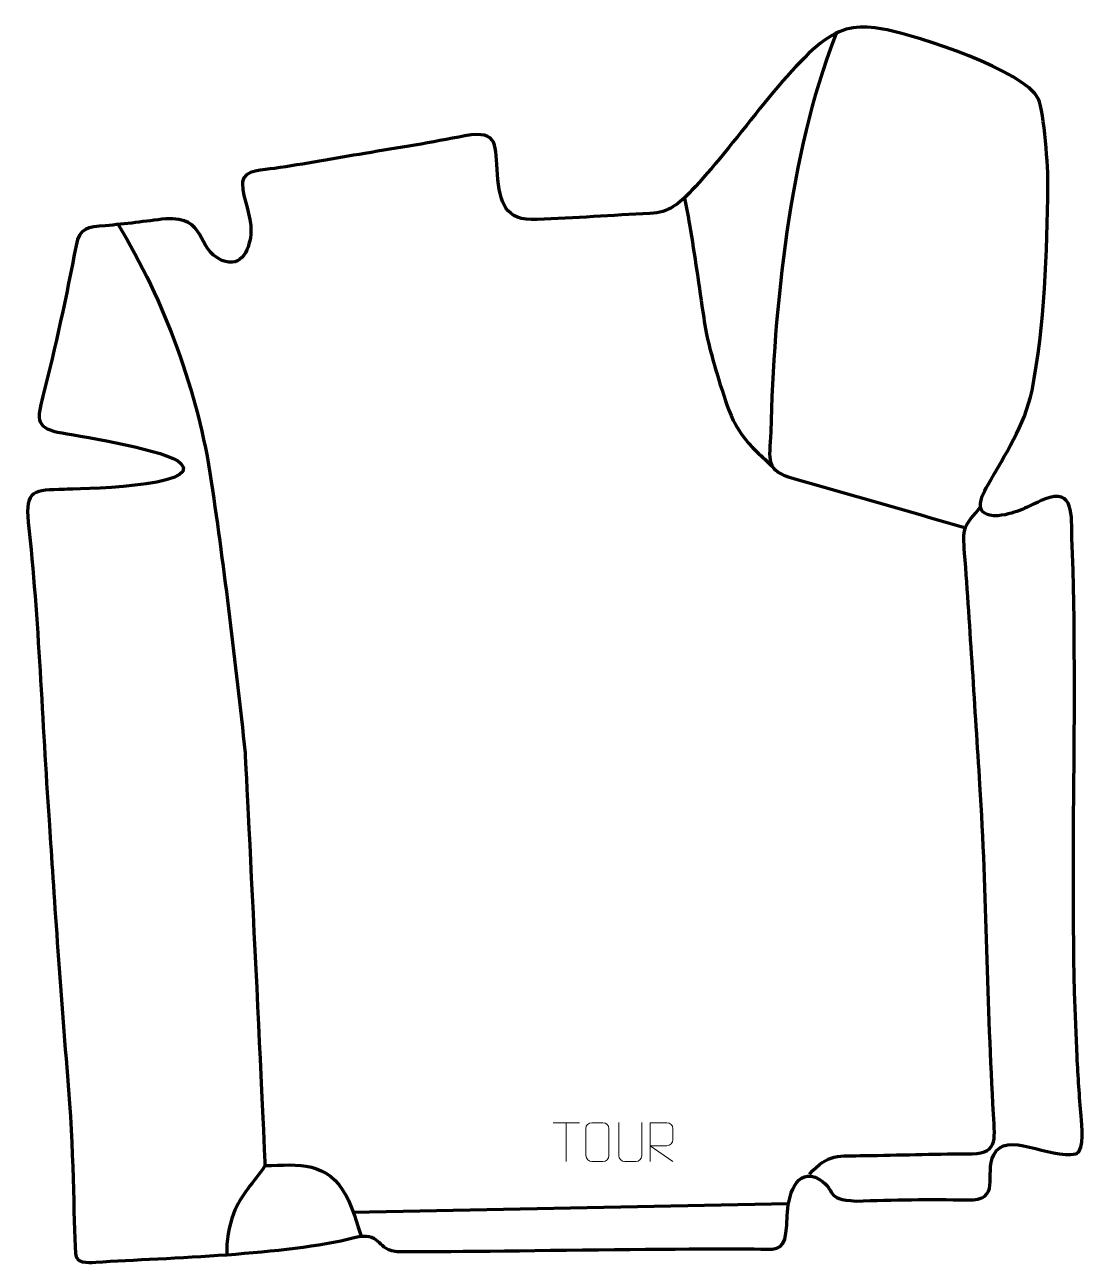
# Model space of a CAD drawing. Header units: millimetres. Extents: x -587 to 94, y 188 to 984.
import ezdxf

# ---------------------------------------------------------------- set-up
doc = ezdxf.new("R2010")
doc.units = ezdxf.units.MM
doc.header["$MEASUREMENT"] = 0
doc.layers.add('layer 2', color=7, linetype='Continuous')
doc.layers.add('layer 3', color=7, linetype='Continuous')

msp = doc.modelspace()

# ---------------------------------------------------------------- linework, layer by layer
at = {"layer": 'layer 2', "color": 140, "lineweight": 158}
for points, knots in [([(15.8772, 660.6277), (-20.18, 671.1348), (-56.2283, 681.6556), (-92.3933, 691.788), (-92.3933, 691.788), (-112.4549, 697.405), (-108.2059, 703.6344), (-107.7456, 722.1739), (-107.7456, 722.1739), (-105.7903, 800.9432), (-95.6546, 901.8597), (-66.6894, 975.7863), (-66.6894, 975.7863), (-66.6894, 975.7863), (-65.581, 978.6139), (-65.581, 978.6139)], [0, 0, 0, 0, 0.2, 0.2, 0.2, 0.2, 0.4, 0.4, 0.4, 0.4, 0.6, 0.6, 0.6, 0.6, 1, 1, 1, 1]), ([(-163.3114, 872.2942), (-162.2408, 866.7014), (-161.085, 861.038), (-160.1273, 855.4333), (-160.1273, 855.4333), (-156.7708, 835.7907), (-154.0021, 815.4754), (-151.0318, 795.7187), (-151.0318, 795.7187), (-148.9327, 781.7563), (-146.5605, 773.3641), (-142.6122, 759.9574)], [0, 0, 0, 0, 0.25, 0.25, 0.25, 0.25, 0.5, 0.5, 0.5, 0.5, 1, 1, 1, 1]), ([(-527.264, 855.4983), (-497.4688, 805.9432), (-475.9457, 747.831), (-467.4444, 690.3513), (-467.4444, 690.3513), (-458.7891, 631.8289), (-452.0414, 574.5666), (-445.6893, 515.7691), (-445.6893, 515.7691), (-444.8225, 497.844), (-432.494, 251.0418), (-433.0712, 250.145), (-433.0712, 250.145), (-439.8815, 239.5639), (-448.5815, 232.0017), (-453.276, 219.3999), (-453.276, 219.3999), (-456.0798, 211.8734), (-458.0358, 201.2157), (-457.4029, 193.1112)], [0, 0, 0, 0, 0.16666667, 0.16666667, 0.16666667, 0.16666667, 0.33333333, 0.33333333, 0.33333333, 0.33333333, 0.5, 0.5, 0.5, 0.5, 0.66666667, 0.66666667, 0.66666667, 0.66666667, 1, 1, 1, 1]), ([(-142.6122, 759.9574), (-136.215, 739.3414), (-133.1329, 724.5165), (-116.7405, 709.1977), (-116.7405, 709.1977), (-113.4273, 706.1015), (-110.1142, 703.005), (-106.8023, 699.9073)], [0, 0, 0, 0, 0.33333333, 0.33333333, 0.33333333, 0.33333333, 1, 1, 1, 1]), ([(-82.9451, 244.9672), (-71.4857, 258.1617), (-63.9881, 256.5825), (-47.406, 256.802), (-47.406, 256.802), (-25.6357, 257.0905), (-3.9709, 258.03), (17.8326, 257.873), (17.8326, 257.873), (38.2657, 257.7258), (36.231, 265.7595), (35.201, 283.3729), (35.201, 283.3729), (31.0679, 354.0691), (31.057, 424.4967), (26.4963, 495.4417), (26.4963, 495.4417), (23.3075, 545.044), (20.289, 594.6734), (16.6562, 644.2433), (16.6562, 644.2433), (15.4981, 660.0464), (15.5175, 660.8389), (25.6207, 672.2084), (25.6207, 672.2084), (25.6207, 672.2084), (26.9012, 673.6494), (26.9012, 673.6494)], [0, 0, 0, 0, 0.125, 0.125, 0.125, 0.125, 0.25, 0.25, 0.25, 0.25, 0.375, 0.375, 0.375, 0.375, 0.5, 0.5, 0.5, 0.5, 0.625, 0.625, 0.625, 0.625, 0.75, 0.75, 0.75, 0.75, 1, 1, 1, 1]), ([(-432.8571, 250.3916), (-411.0918, 251.0967), (-392.7014, 253.252), (-380.7287, 230.9732), (-380.7287, 230.9732), (-376.7651, 223.5977), (-373.9092, 213.1351), (-371.1878, 205.0216)], [0, 0, 0, 0, 0.33333333, 0.33333333, 0.33333333, 0.33333333, 1, 1, 1, 1])]:
    msp.add_open_spline(points, degree=3, knots=knots, dxfattribs=at)
msp.add_open_spline([(-96.7038, 225.8088), (-96.7038, 225.8088), (-376.3855, 220.1737), (-376.3855, 220.1737)], degree=3, dxfattribs=at)
at = {"layer": 'layer 3', "color": 242, "lineweight": 158}
msp.add_open_spline([(-571.7137, 472.5099), (-576.1775, 535.5633), (-578.1925, 601.5443), (-585.02, 664.1591), (-585.02, 664.1591), (-587.2908, 684.9855), (-581.0733, 684.6104), (-562.084, 685.2005), (-562.084, 685.2005), (-555.7291, 685.3582), (-472.1492, 686.4818), (-486.9337, 701.897), (-486.9337, 701.897), (-495.0543, 710.3641), (-548.3739, 718.7783), (-563.3019, 721.4526), (-563.3019, 721.4526), (-580.1354, 724.4532), (-579.7291, 729.45), (-575.689, 745.1778), (-575.689, 745.1778), (-567.5696, 776.7853), (-560.4558, 809.8191), (-554.3686, 841.949), (-554.3686, 841.949), (-552.1763, 853.5204), (-546.6347, 853.7094), (-535.6431, 854.6835), (-535.6431, 854.6835), (-522.3797, 855.8772), (-509.8983, 857.4796), (-496.729, 859.157), (-496.729, 859.157), (-470.0154, 860.8275), (-477.6244, 839.7848), (-460.5907, 832.4419), (-460.5907, 832.4419), (-447.6406, 826.8595), (-442.3174, 840.6984), (-441.9814, 850.9783), (-441.9814, 850.9783), (-441.645, 861.2713), (-447.1827, 871.6066), (-447.4514, 881.8938), (-447.4514, 881.8938), (-447.4514, 881.8938), (-447.4789, 882.9472), (-447.4789, 882.9472), (-447.4789, 882.9472), (-446.6189, 890.8583), (-433.2169, 890.6743), (-426.8115, 891.5764), (-426.8115, 891.5764), (-407.7743, 894.2575), (-387.8449, 898.0202), (-368.7779, 901.2136), (-368.7779, 901.2136), (-347.19, 904.8242), (-325.8582, 908.0858), (-304.4174, 912.5712), (-304.4174, 912.5712), (-281.7934, 916.3555), (-285.2217, 905.8355), (-283.5541, 887.6485), (-283.5541, 887.6485), (-281.9067, 869.6811), (-279.1517, 857.7229), (-257.994, 858.6479), (-257.994, 858.6479), (-233.9623, 859.6987), (-209.7393, 861.4232), (-185.6356, 862.6007), (-185.6356, 862.6007), (-173.1447, 863.2108), (-167.0832, 868.7362), (-158.5983, 877.4719), (-158.5983, 877.4719), (-133.5828, 903.2269), (-96.1135, 959.4509), (-71.1109, 975.5596), (-71.1109, 975.5596), (-57.6906, 983.9193), (-48.1856, 983.4131), (-33.0523, 980.5676), (-33.0523, 980.5676), (-13.757, 976.8085), (54.9988, 954.733), (64.2018, 936.1863), (64.2018, 936.1863), (67.7589, 927.8287), (70.3602, 891.1752), (70.214, 880.4062), (70.214, 880.4062), (69.6619, 838.3427), (68.0172, 789.9402), (59.9629, 748.6753), (59.9629, 748.6753), (55.0269, 725.7949), (42.8578, 707.8284), (31.5287, 687.9031), (31.5287, 687.9031), (26.0816, 678.323), (22.2383, 667.945), (37.9623, 668.1361), (37.9623, 668.1361), (51.4086, 669.9223), (56.2783, 674.0383), (67.9078, 678.8212), (67.9078, 678.8212), (87.526, 686.8897), (85.1191, 667.3303), (85.6413, 653.9397), (85.6413, 653.9397), (89.981, 542.656), (83.2984, 431.2894), (88.933, 320.396), (88.933, 320.396), (89.5812, 307.6378), (90.4137, 294.9165), (91.46, 282.1846), (91.46, 282.1846), (91.9604, 276.1556), (94.1468, 261.3399), (88.3706, 258.0093), (88.3706, 258.0093), (70.9103, 254.2089), (43.286, 273.5864), (35.3484, 257.3622), (35.3484, 257.3622), (29.046, 244.4804), (40.8469, 227.7935), (18.1821, 228.3015), (18.1821, 228.3015), (-5.6991, 228.8369), (-29.1632, 228.4681), (-53.049, 227.6155), (-53.049, 227.6155), (-73.8452, 228.5222), (-65.1844, 234.5775), (-76.7059, 241.4939), (-76.7059, 241.4939), (-91.9875, 250.6675), (-97.0709, 229.0512), (-97.3802, 218.2812), (-97.3802, 218.2812), (-97.9114, 199.7845), (-99.6496, 196.1588), (-110.7889, 196.6153), (-110.7889, 196.6153), (-142.4764, 197.914), (-342.1105, 194.1817), (-349.3223, 195.3162), (-349.3223, 195.3162), (-362.3275, 197.3621), (-358.2425, 208.4055), (-375.5667, 204.0894), (-375.5667, 204.0894), (-420.0897, 192.8776), (-493.6029, 191.3073), (-541.7378, 188.306), (-541.7378, 188.306), (-547.659, 187.9367), (-554.1875, 187.6149), (-554.5996, 193.8029), (-554.5996, 193.8029), (-556.1593, 217.2254), (-555.7066, 260.8864), (-559.8159, 307.7906), (-559.8159, 307.7906), (-565.1701, 368.9039), (-569.1249, 435.9421), (-571.7137, 472.5099)], degree=3, knots=[0, 0, 0, 0, 0.02272727, 0.02272727, 0.02272727, 0.02272727, 0.04545455, 0.04545455, 0.04545455, 0.04545455, 0.06818182, 0.06818182, 0.06818182, 0.06818182, 0.09090909, 0.09090909, 0.09090909, 0.09090909, 0.11363636, 0.11363636, 0.11363636, 0.11363636, 0.13636364, 0.13636364, 0.13636364, 0.13636364, 0.15909091, 0.15909091, 0.15909091, 0.15909091, 0.18181818, 0.18181818, 0.18181818, 0.18181818, 0.20454545, 0.20454545, 0.20454545, 0.20454545, 0.22727273, 0.22727273, 0.22727273, 0.22727273, 0.25, 0.25, 0.25, 0.25, 0.27272727, 0.27272727, 0.27272727, 0.27272727, 0.29545455, 0.29545455, 0.29545455, 0.29545455, 0.31818182, 0.31818182, 0.31818182, 0.31818182, 0.34090909, 0.34090909, 0.34090909, 0.34090909, 0.36363636, 0.36363636, 0.36363636, 0.36363636, 0.38636364, 0.38636364, 0.38636364, 0.38636364, 0.40909091, 0.40909091, 0.40909091, 0.40909091, 0.43181818, 0.43181818, 0.43181818, 0.43181818, 0.45454545, 0.45454545, 0.45454545, 0.45454545, 0.47727273, 0.47727273, 0.47727273, 0.47727273, 0.5, 0.5, 0.5, 0.5, 0.52272727, 0.52272727, 0.52272727, 0.52272727, 0.54545455, 0.54545455, 0.54545455, 0.54545455, 0.56818182, 0.56818182, 0.56818182, 0.56818182, 0.59090909, 0.59090909, 0.59090909, 0.59090909, 0.61363636, 0.61363636, 0.61363636, 0.61363636, 0.63636364, 0.63636364, 0.63636364, 0.63636364, 0.65909091, 0.65909091, 0.65909091, 0.65909091, 0.68181818, 0.68181818, 0.68181818, 0.68181818, 0.70454545, 0.70454545, 0.70454545, 0.70454545, 0.72727273, 0.72727273, 0.72727273, 0.72727273, 0.75, 0.75, 0.75, 0.75, 0.77272727, 0.77272727, 0.77272727, 0.77272727, 0.79545455, 0.79545455, 0.79545455, 0.79545455, 0.81818182, 0.81818182, 0.81818182, 0.81818182, 0.84090909, 0.84090909, 0.84090909, 0.84090909, 0.86363636, 0.86363636, 0.86363636, 0.86363636, 0.88636364, 0.88636364, 0.88636364, 0.88636364, 0.90909091, 0.90909091, 0.90909091, 0.90909091, 0.93181818, 0.93181818, 0.93181818, 0.93181818, 0.95454545, 0.95454545, 0.95454545, 0.95454545, 1, 1, 1, 1], dxfattribs=at)
at = {"layer": 'layer 3', "color": 250, "lineweight": 9}
for points in [[(-247.821, 277.9702), (-247.821, 277.9702), (-230.8338, 277.9702), (-230.8338, 277.9702)], [(-239.3272, 253.0402), (-239.3272, 253.0402), (-239.3272, 277.9937), (-239.3272, 277.9937)]]:
    msp.add_open_spline(points, degree=3, dxfattribs=at)
for points, knots in [([(-222.847, 277.9934), (-220.5213, 277.9934), (-218.1952, 277.9934), (-215.8691, 277.9934), (-215.8691, 277.9934), (-213.9225, 278.029), (-211.9311, 276.5374), (-211.9044, 274.0998), (-211.9044, 274.0998), (-211.9048, 268.3529), (-211.9048, 262.6056), (-211.9044, 256.8579), (-211.9044, 256.8579), (-212.0442, 254.5345), (-213.7214, 253.0549), (-215.8691, 253.0441), (-215.8691, 253.0441), (-218.201, 253.0445), (-220.5329, 253.0445), (-222.8644, 253.0441), (-222.8644, 253.0441), (-224.7894, 252.9387), (-226.7615, 254.8232), (-226.7503, 256.8405), (-226.7503, 256.8405), (-226.75, 262.6106), (-226.75, 268.3803), (-226.7503, 274.1496), (-226.7503, 274.1496), (-226.7461, 276.2877), (-224.9994, 278.0069), (-222.847, 277.9934)], [0, 0, 0, 0, 0.11111111, 0.11111111, 0.11111111, 0.11111111, 0.22222222, 0.22222222, 0.22222222, 0.22222222, 0.33333333, 0.33333333, 0.33333333, 0.33333333, 0.44444444, 0.44444444, 0.44444444, 0.44444444, 0.55555556, 0.55555556, 0.55555556, 0.55555556, 0.66666667, 0.66666667, 0.66666667, 0.66666667, 0.77777778, 0.77777778, 0.77777778, 0.77777778, 1, 1, 1, 1]), ([(-190.8216, 277.9976), (-190.822, 272.4581), (-190.7262, 262.2563), (-190.7258, 256.7159), (-190.7258, 256.7159), (-190.8656, 254.4764), (-192.5428, 253.0502), (-194.6905, 253.0397), (-194.6905, 253.0397), (-197.0224, 253.0401), (-199.3543, 253.0401), (-201.6858, 253.0397), (-201.6858, 253.0397), (-203.6108, 252.9382), (-205.5829, 254.7547), (-205.5717, 256.6992), (-205.5717, 256.6992), (-205.5714, 262.2611), (-205.476, 272.4365), (-205.4764, 277.9976)], [0, 0, 0, 0, 0.16666667, 0.16666667, 0.16666667, 0.16666667, 0.33333333, 0.33333333, 0.33333333, 0.33333333, 0.5, 0.5, 0.5, 0.5, 0.66666667, 0.66666667, 0.66666667, 0.66666667, 1, 1, 1, 1]), ([(-185.4809, 253.0399), (-185.4809, 253.0399), (-185.4809, 277.9934), (-185.4809, 277.9934), (-185.4809, 277.9934), (-181.8861, 277.9934), (-178.2906, 277.9934), (-174.6954, 277.9934), (-174.6954, 277.9934), (-172.3701, 277.9557), (-170.8128, 276.4657), (-170.8169, 274.0993), (-170.8169, 274.0993), (-170.8173, 272.0638), (-170.8173, 269.0044), (-170.8169, 266.9684), (-170.8169, 266.9684), (-170.8234, 265.0929), (-172.6357, 263.1511), (-174.6452, 263.132), (-174.6452, 263.132), (-174.6452, 263.132), (-185.4809, 263.132), (-185.4809, 263.132), (-185.4809, 263.132), (-185.4809, 263.132), (-170.8262, 253.0399), (-170.8262, 253.0399)], [0, 0, 0, 0, 0.125, 0.125, 0.125, 0.125, 0.25, 0.25, 0.25, 0.25, 0.375, 0.375, 0.375, 0.375, 0.5, 0.5, 0.5, 0.5, 0.625, 0.625, 0.625, 0.625, 0.75, 0.75, 0.75, 0.75, 1, 1, 1, 1])]:
    msp.add_open_spline(points, degree=3, knots=knots, dxfattribs=at)

doc.saveas('drawing.dxf')
